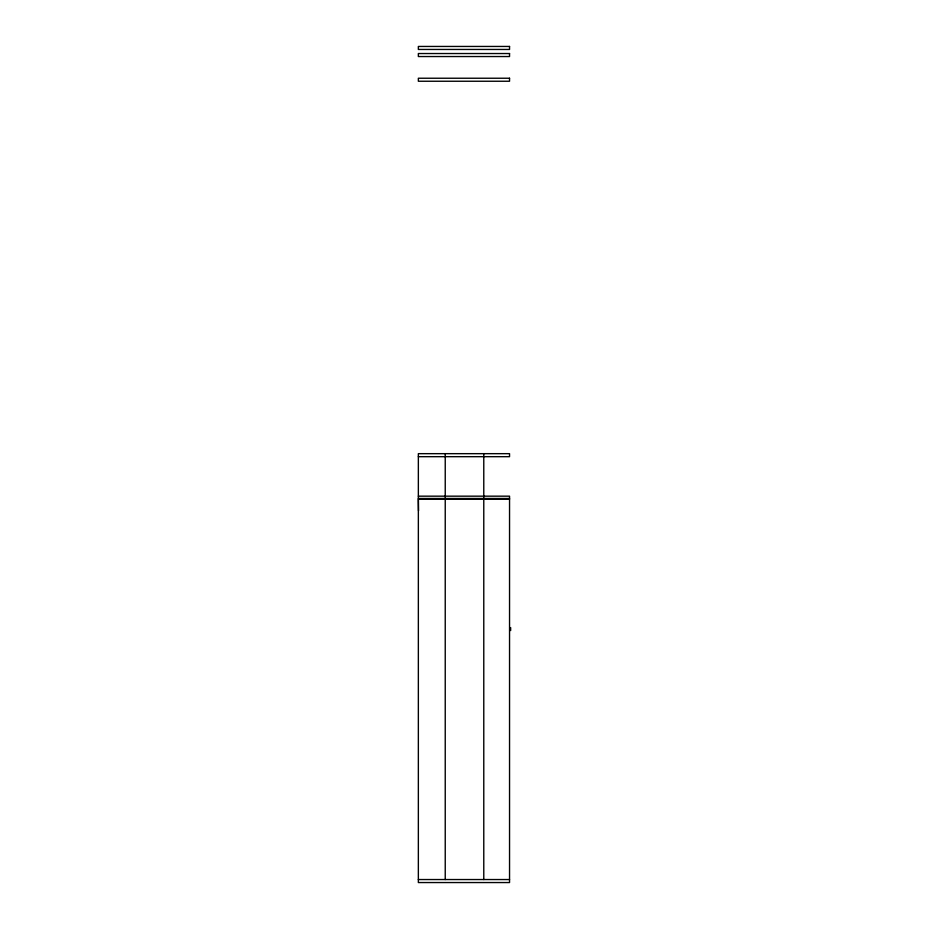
<?xml version="1.0" encoding="UTF-8"?>
<svg xmlns="http://www.w3.org/2000/svg" width="929" height="929" viewBox="0 0 929 929"><rect width="100%" height="100%" fill="white"/><g stroke="black" fill="none" stroke-linecap="round" stroke-linejoin="round"><path stroke-width="1.39" d="M445.235 879.542L445.235 453.666M483.777 879.542L483.777 453.666M418.352 456.685L509.545 456.685L509.545 453.666L418.352 453.666L418.352 882.55L509.545 882.55L509.545 496.167L418.352 496.167M418.352 498.467L509.545 498.467M509.545 499.175L418.352 499.175L418.526 510.718M418.352 879.542L509.545 879.542M510.648 627.563L510.648 630.57M509.545 46.45L418.352 46.45L418.352 49.458L509.545 49.458L509.545 46.45M509.545 53.534L418.352 53.534L418.352 56.541L509.545 56.541L509.545 53.534M509.545 78.233L418.352 78.233L418.352 81.241L509.545 81.241L509.545 78.233"/></g></svg>
